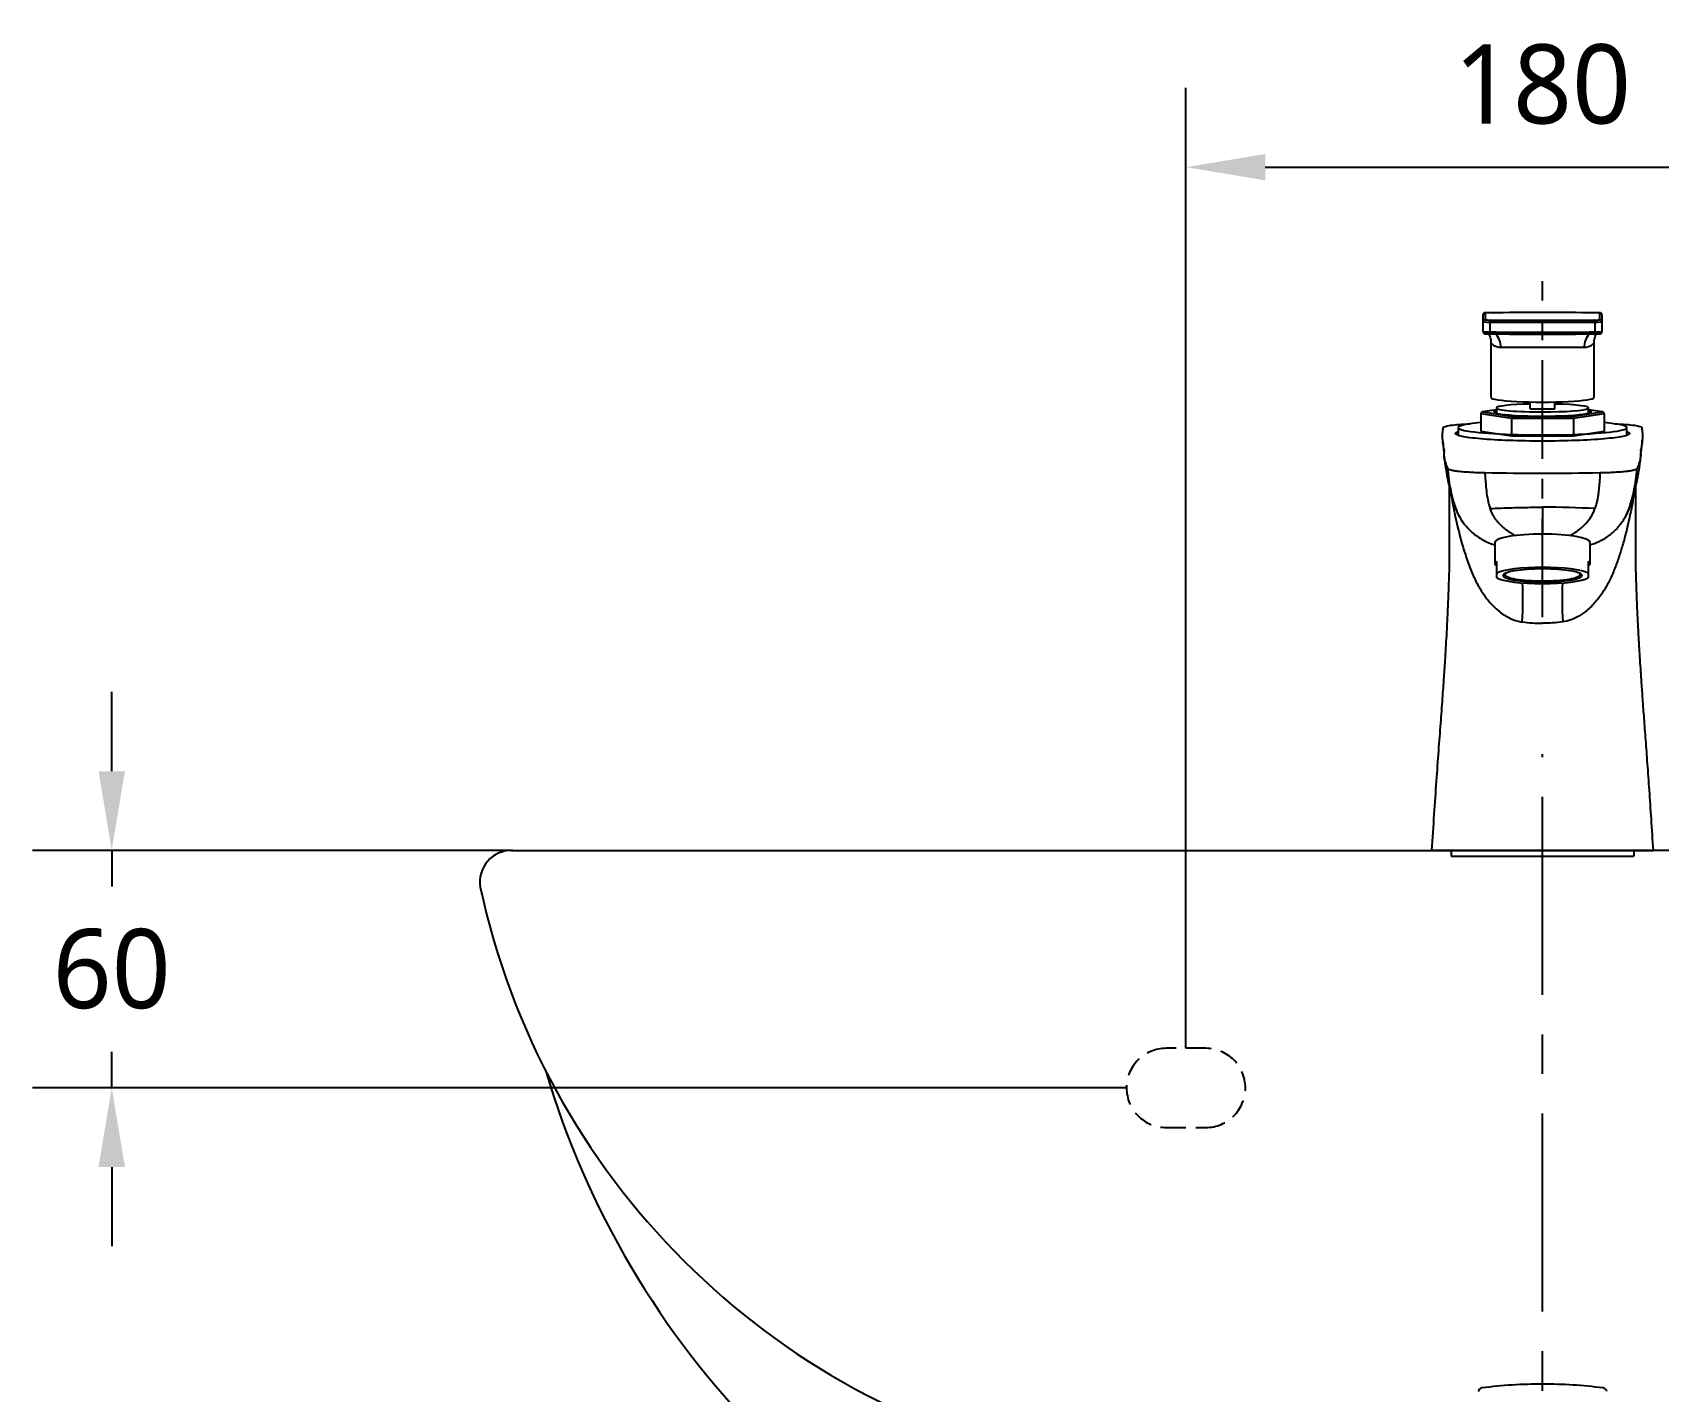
# Model space of a CAD drawing. Extents: x 6362 to 12807, y 0 to 2100.
# Drawn here: x 10525.5 to 10935.9, y 732.5 to 1075.7 of the extents above; entities that cross this region are included whole.
import ezdxf

# ---------------------------------------------------------------- set-up
doc = ezdxf.new("R2010")
doc.units = 0
doc.header["$LTSCALE"] = 20
doc.header["$MEASUREMENT"] = 0
doc.linetypes.add('CENTER', pattern=[2, 1.25, -0.25, 0.25, -0.25])
doc.linetypes.add('HIDDEN', pattern=[0.375, 0.25, -0.125])
doc.layers.get('0').update_dxf_attribs({"linetype": 'CONTINUOUS'})
doc.layers.get('DEFPOINTS').update_dxf_attribs({"linetype": 'CONTINUOUS'})
for name, color, linetype in [('1', 1, 'CONTINUOUS'), ('3', 3, 'CONTINUOUS'), ('7', 7, 'CONTINUOUS'), ('CENTER', 2, 'CENTER')]:
    doc.layers.add(name, color=color, linetype=linetype)
doc.layers.add('30', color=7, linetype='CONTINUOUS', true_color=0xffffff)
doc.styles.get("Standard").update_dxf_attribs({"font": 'NanumGothic.ttf'})
doc.dimstyles.get("Standard").update_dxf_attribs({"dimtxt": 2.5, "dimasz": 2, "dimexe": 2, "dimexo": 1, "dimgap": 1.5, "dimtad": 1, "dimdec": 0, "dimlfac": 10, "dimrnd": 0.5, "dimzin": 0, "dimdsep": 46, "dimtxsty": 'Standard', "dimcen": 0, "dimclrt": 2, "dimadec": 0, "dimazin": 0, "dimtfac": 1, "dimtdec": 0, "dimtmove": 0, "dimatfit": 3, "dimfxl": 1, "dimtolj": 1, "dimtzin": 0, "dimarcsym": 0})

# ---------------------------------------------------------------- blocks, each defined once
blk = doc.blocks.new('*D99')
at = {"layer": '1', "color": 3, "lineweight": -2, "transparency": 16777216}
for p, q in [((10816.66, 819.14), (10816.66, 1061.69)), ((10996.66, 819.14), (10996.66, 1061.69)), ((10836.66, 1041.69), (10976.66, 1041.69))]:
    blk.add_line(p, q, dxfattribs=at)
at = {"layer": '1', "color": 3, "transparency": 16777216}
for points in [[(10836.66, 1045.02), (10836.66, 1038.35), (10816.66, 1041.69)], [(10976.66, 1045.02), (10976.66, 1038.35), (10996.66, 1041.69)]]:
    blk.add_solid(points, dxfattribs=at)
at = {"layer": 'DEFPOINTS', "color": 0, "transparency": 16777216}
for p in [(10996.66, 1041.69), (10816.66, 819.14), (10996.66, 819.14)]:
    blk.add_point(p, dxfattribs=at)
at = {"layer": '1', "color": 2, "transparency": 16777216, "insert": (10906.66, 1062.57), "char_height": 20, "attachment_point": 5}
blk.add_mtext('\\A1;180', dxfattribs=at)
blk = doc.blocks.new('*D102')
at = {"color": 3, "lineweight": -2, "transparency": 16777216}
for p, q in [((10545.52, 889.14), (10545.52, 909.14)), ((10646.76, 869.14), (10525.52, 869.14)), ((10545.52, 869.14), (10545.52, 860.03)), ((10545.52, 809.14), (10545.52, 818.25)), ((10801.66, 809.14), (10525.52, 809.14)), ((10545.52, 789.14), (10545.52, 769.14))]:
    blk.add_line(p, q, dxfattribs=at)
at = {"color": 3, "transparency": 16777216}
for points in [[(10542.19, 889.14), (10548.85, 889.14), (10545.52, 869.14)], [(10542.19, 789.14), (10548.85, 789.14), (10545.52, 809.14)]]:
    blk.add_solid(points, dxfattribs=at)
at = {"layer": 'DEFPOINTS', "color": 0, "transparency": 16777216}
for p in [(10545.52, 869.14), (10646.76, 869.14), (10801.66, 809.14)]:
    blk.add_point(p, dxfattribs=at)
at = {"color": 2, "transparency": 16777216, "insert": (10545.52, 839.14), "char_height": 20, "attachment_point": 5}
blk.add_mtext('\\A1;60', dxfattribs=at)

msp = doc.modelspace()

# ---------------------------------------------------------------- linework, layer by layer
at = {"ltscale": 0.5}
for p, q in [((10933.13683, 869.14286), (10880.1773, 869.14286)), ((10929.73206, 869.14286), (10883.59295, 869.14281)), ((10883.59295, 869.14281), (10883.59295, 867.66429)), ((10929.73206, 869.14286), (10929.73206, 867.66429))]:
    msp.add_line(p, q, dxfattribs=at)
at = {"color": 7, "linetype": 'HIDDEN'}
msp.add_line((10889.17813, 869.1429), (10889.17813, 869.14282), dxfattribs=at)
msp.add_lwpolyline([(10821.6625, 799.14283, 1), (10821.6625, 819.14283), (10811.6625, 819.14283, 1), (10811.6625, 799.14283)], format="xyb", close=True, dxfattribs=at)
at = {"layer": '1', "color": 7, "linetype": 'Continuous'}
for p, q in [((10891.65706, 1002.61637), (10891.65706, 1004.37027)), ((10891.65706, 1000.11675), (10891.65706, 1002.61637)), ((10892.15706, 1004.8702), (10892.15706, 1003.11629)), ((10893.32865, 1002.56942), (10893.32865, 1000.06981)), ((10919.98547, 1000.06981), (10919.98547, 1002.56942)), ((10921.15706, 1003.11629), (10921.15706, 1004.8702)), ((10921.65706, 1004.37027), (10921.65706, 1002.61637)), ((10921.65706, 1002.61637), (10921.65706, 1000.11675)), ((10893.65706, 997.25573), (10893.65706, 983.49798)), ((10919.65706, 983.49798), (10919.65706, 997.26955)), ((10895.00706, 980.8853), (10895.00706, 979.54512)), ((10903.55706, 980.61077), (10903.55706, 982.39776)), ((10909.75706, 980.61077), (10909.75706, 982.39776)), ((10918.30706, 979.54512), (10918.30706, 980.8853)), ((10898.86283, 978.21441), (10891.0686, 979.39101)), ((10891.0686, 979.39101), (10891.0686, 974.90814)), ((10895.00713, 980.40408), (10891.54644, 979.88166)), ((10895.00715, 980.39651), (10891.64595, 979.88911)), ((10891.64595, 979.88911), (10899.15151, 978.75608)), ((10914.45129, 978.21441), (10898.86283, 978.21441)), ((10898.86283, 978.21441), (10898.86283, 973.73153)), ((10899.15151, 978.75608), (10914.16262, 978.75608)), ((10903.55706, 980.61077), (10909.75706, 980.61077)), ((10914.16262, 978.75608), (10921.66817, 979.88911)), ((10922.24552, 979.39101), (10914.45129, 978.21441)), ((10914.45129, 978.21441), (10914.45129, 973.73153)), ((10921.66817, 979.88911), (10918.30697, 980.39651)), ((10921.76768, 979.88166), (10918.30699, 980.40408)), ((10922.24552, 979.39101), (10922.24552, 974.90814)), ((10885.35706, 975.90433), (10885.35706, 973.94781)), ((10898.86283, 973.73153), (10891.0686, 974.90814)), ((10914.45129, 973.73153), (10898.86283, 973.73153)), ((10922.24552, 974.90814), (10914.45129, 973.73153)), ((10927.95706, 973.94781), (10927.95706, 975.90433)), ((10906.65706, 955.79841), (10906.65706, 949.01105)), ((10894.65706, 946.92714), (10894.65706, 941.5107)), ((10918.65706, 941.5107), (10918.65706, 946.92714)), ((10895.15706, 939.15152), (10895.15706, 942.10594)), ((10918.15706, 942.10594), (10918.15706, 939.15152)), ((10895.15706, 937.96104), (10895.15706, 939.15152)), ((10897.15706, 939.09856), (10897.15706, 938.75018)), ((10916.15706, 938.75018), (10916.15706, 939.09856)), ((10918.15706, 939.15152), (10918.15706, 937.96104)), ((10883.59295, 867.66429), (10929.73206, 867.66429))]:
    msp.add_line(p, q, dxfattribs=at)
for centre, major_axis, ratio, start_param, end_param in [((10892.15706, 1004.37027), (0.5, 0), 0.999848, 1.570796327, 3.141592654), ((10892.15706, 1002.61637), (0.5, 0), 0.999848, 1.570796327, 3.141592654), ((10894.65706, 1002.61637), (3, 0), 0.017452, 3.141592654, 4.25366493), ((10894.65706, 1004.8702), (-2.5, 0), 0.017452, 5.171113031, 6.283185307), ((10894.65706, 1003.11629), (-2.5, 0), 0.017452, 0, 0.265054879), ((10894.65706, 1003.11629), (-2.5, 0), 0.017452, 0.265055404, 1.112072276), ((10893.55005, 1002.57725), (0.00431, 0.49998), 0.442737, 0.019465208, 1.590261535), ((10906.65706, 1003.04043), (30.1, 0), 0.017452, 4.25366493, 5.171113031), ((10906.65706, 1004.44614), (-29.6, 0), 0.017452, 4.25366493, 5.171113031), ((10906.65706, 1003.54036), (-29.6, 0), 0.017452, 1.112072276, 2.029520377), ((10918.65706, 1004.8702), (-2.5, 0), 0.017452, 3.919313652, 4.25366493), ((10918.65706, 1003.11629), (-2.5, 0), 0.017452, 2.029520377, 2.733357725), ((10919.76407, 1002.57725), (-0.00431, 0.49998), 0.442737, 4.692923772, 6.263720099), ((10918.65706, 1002.61637), (3, 0), 0.017452, 5.171113031, 6.283185307), ((10918.65706, 1004.8702), (-2.5, 0), 0.017452, 3.141592654, 3.919313456), ((10918.65706, 1003.11629), (-2.5, 0), 0.017452, 2.733358072, 3.141592654), ((10921.15706, 1004.37027), (0.5, 0), 0.999848, 0, 1.570796327), ((10921.15706, 1002.61637), (0.5, 0), 0.999848, 0, 1.570796327), ((10894.65706, 1000.11675), (-3, 0), 0.017452, 0, 1.112072276), ((10894.65706, 999.61683), (2.5, 0), 0.017452, 3.834987354, 4.25366493), ((10906.65706, 1000.54081), (-30.1, 0), 0.017452, 1.112072276, 2.029520377), ((10893.55005, 1000.07763), (0.00431, 0.49998), 0.442737, 1.590261535, 3.161057862), ((10906.65706, 1000.04089), (29.6, 0), 0.017452, 4.25366493, 5.171113031), ((10892.15706, 995.84277), (-0.11889, -4.99859), 0.806122, 1.641637388, 2.4303569), ((10921.15706, 995.84277), (0.11889, -4.99859), 0.806122, 3.852828407, 4.641547919), ((10919.76407, 1000.07763), (-0.00431, 0.49998), 0.442737, 3.122127445, 4.692923772), ((10918.65706, 999.61683), (2.5, 0), 0.017452, 5.171113031, 5.500686255), ((10918.65706, 1000.11675), (-3, 0), 0.017452, 2.029520377, 3.141592654), ((10906.65706, 996.02936), (13, 0), 0.009298, 0.634183841, 2.507408813), ((10906.65706, 983.49798), (-13, 0), 0.087156, 0, 3.141592654), ((10906.65706, 980.8853), (-11.65, 0), 0.087156, 4.98168237, 6.283185307), ((10906.65706, 980.8853), (-11.65, 0), 0.087156, 0, 1.57079634), ((10906.65706, 980.8853), (-11.65, 0), 0.087156, 1.570796288, 4.443095563), ((10906.65706, 975.90433), (21.3, 0), 0.087156, 2.391930121, 6.283185307), ((10891.64595, 979.39101), (0.57735, 0), 0.86273, 1.570796327, 3.141592654), ((10906.65706, 979.88911), (12.3, 0), 0.087156, 2.815063332, 6.283185307), ((10906.65706, 979.59025), (-12, 0), 0.087156, 6.040987991, 6.228796494), ((10899.15151, 978.25799), (0.03749, 0.49954), 0.572989, 0.130245065, 1.701041392), ((10914.16262, 978.25799), (-0.03749, 0.49954), 0.572989, 4.582143916, 6.152940242), ((10906.65706, 979.59025), (-12, 0), 0.087156, 3.195981588, 3.383790019), ((10906.65706, 979.88911), (12.3, 0), 0.087156, 0, 0.326529384), ((10921.66817, 979.39101), (0.57735, 0), 0.86273, 0, 1.570796327), ((10906.65706, 975.90433), (21.3, 0), 0.087156, 0, 0.749662558), ((10906.65706, 946.92714), (-12, 0), 0.173648, 4.712388959, 6.283185307), ((10906.65706, 946.92714), (-12, 0), 0.173648, 3.141592892, 4.712389043), ((10906.65706, 941.5107), (12, 0), 0.173648, 2.85190566, 3.431279648), ((10906.65706, 938.55628), (-12, 0), 0.173648, 3.431279648, 5.993498313), ((10906.65706, 941.5107), (12, 0), 0.173648, 5.993498313, 6.572872301), ((10906.65706, 938.55628), (-12, 0), 0.173648, 0.289686994, 2.85190566), ((10896.9791, 925.36327), (1.64152, 21.43724), 0.207191, 4.797038507, 5.28355879), ((10916.33502, 925.36327), (-1.64152, 21.43724), 0.207191, 0.999626518, 1.4861468)]:
    msp.add_ellipse(centre, major_axis=major_axis, ratio=ratio, start_param=start_param, end_param=end_param, dxfattribs=at)
msp.add_ellipse((10906.65706, 938.55628), major_axis=(-10, 0), ratio=0.173648, dxfattribs=at)
at = {"layer": '1', "color": 1, "linetype": 'CENTER'}
msp.add_open_spline([(10906.65706, 928.03717), (10906.65706, 933.03717), (10906.65706, 1012.87004)], degree=1, knots=[0, 0, 0.170015592, 1, 1], dxfattribs=at)
at = {"layer": '1', "color": 7, "linetype": 'Continuous'}
for points, knots in [([(10893.54574, 1004.90938), (10893.43647, 1004.90844), (10893.13272, 1004.90529), (10892.69451, 1004.89853), (10892.30725, 1004.88671), (10892.17691, 1004.88015), (10892.05943, 1004.86497), (10891.96178, 1004.83455), (10891.8607, 1004.78071), (10891.75446, 1004.681), (10891.67555, 1004.53682), (10891.65761, 1004.42771), (10891.65706, 1004.37027)], [0, 0, 0, 0, 0.108226032, 0.316180683, 0.52548979, 0.739767635, 0.79357157, 0.819276822, 0.855693019, 0.899489584, 0.950318517, 1, 1, 1, 1]), ([(10921.65706, 1004.37027), (10921.65627, 1004.43562), (10921.63592, 1004.54437), (10921.55808, 1004.67952), (10921.46835, 1004.76746), (10921.381, 1004.82106), (10921.30936, 1004.84888), (10921.25874, 1004.8621), (10921.21509, 1004.87016), (10921.15081, 1004.87792), (10921.03441, 1004.88525), (10920.7994, 1004.894), (10920.54384, 1004.89879), (10920.42957, 1004.90053)], [0, 0, 0, 0, 0.074842105, 0.13400593, 0.183608255, 0.225830591, 0.260029563, 0.288048615, 0.320704839, 0.37932025, 0.5523057, 0.821668093, 1, 1, 1, 1]), ([(10891.65706, 1000.11675), (10891.65785, 1000.0514), (10891.6782, 999.94266), (10891.75605, 999.80751), (10891.84577, 999.71957), (10891.93313, 999.66597), (10892.00476, 999.63814), (10892.05538, 999.62492), (10892.09904, 999.61687), (10892.16319, 999.6091), (10892.28163, 999.60181), (10892.47498, 999.59407), (10892.68338, 999.59018), (10892.74157, 999.58922)], [0, 0, 0, 0, 0.081688841, 0.146265117, 0.200405182, 0.24649012, 0.283817696, 0.314399999, 0.350043693, 0.414021384, 0.602831961, 0.896836277, 1, 1, 1, 1]), ([(10893.09201, 999.58838), (10893.17649, 999.42712), (10893.35599, 999.03379), (10893.55807, 998.35531), (10893.66214, 997.73318), (10893.64901, 997.35882), (10893.64122, 997.2566)], [0, 0, 0, 0, 0.230280232, 0.538782149, 0.874549145, 1, 1, 1, 1]), ([(10919.67066, 997.27043), (10919.66463, 997.36155), (10919.65498, 997.69105), (10919.73604, 998.23809), (10919.90237, 998.87489), (10920.08188, 999.31337), (10920.19512, 999.53945), (10920.22094, 999.58894)], [0, 0, 0, 0, 0.112511617, 0.408135128, 0.679943841, 0.928860697, 1, 1, 1, 1]), ([(10920.42287, 999.58632), (10920.48448, 999.58718), (10920.71521, 999.59076), (10921.00253, 999.60045), (10921.13749, 999.60686), (10921.25468, 999.62205), (10921.35234, 999.65248), (10921.45342, 999.70632), (10921.55967, 999.80603), (10921.63857, 999.95021), (10921.65651, 1000.05932), (10921.65706, 1000.11675)], [0, 0, 0, 0, 0.092606526, 0.370349072, 0.654684879, 0.726079967, 0.76018953, 0.808511972, 0.866627788, 0.934075197, 1, 1, 1, 1]), ([(10896.18484, 996.10098), (10895.34998, 996.09042), (10894.71034, 996.4275), (10893.87321, 997.03352), (10893.6585, 997.29404), (10893.65708, 997.28498)], [0, 0, 0, 0, 0.507359728, 0.507359728, 1, 1, 1, 1]), ([(10919.65705, 997.28493), (10919.65642, 997.29506), (10919.43936, 997.03172), (10918.59885, 996.42463), (10917.96591, 996.0904), (10917.12928, 996.10098)], [0, 0, 0, 0, 0.492763741, 0.492763741, 1, 1, 1, 1]), ([(10881.61479, 975.92907), (10881.65103, 976.13233), (10882.20047, 976.33406), (10884.61734, 976.66511), (10886.36444, 976.788), (10888.41211, 976.84939)], [0, 0, 0, 0, 0.518456859, 0.518456859, 1, 1, 1, 1]), ([(10924.95147, 976.84787), (10926.98038, 976.78575), (10928.72127, 976.66211), (10931.10888, 976.33433), (10931.66311, 976.13223), (10931.69933, 975.92907)], [0, 0, 0, 0, 0.479538408, 0.479538408, 1, 1, 1, 1]), ([(10881.90621, 970.29969), (10881.86617, 970.44174), (10881.66219, 971.21292), (10881.42417, 972.61396), (10881.39733, 974.34846), (10881.52996, 975.45343), (10881.61479, 975.92907)], [0, 0, 0, 0, 0.075727638, 0.41110137, 0.746475102, 1, 1, 1, 1]), ([(10881.45286, 972.85416), (10881.50891, 972.11003), (10881.61816, 970.98829), (10881.76501, 969.84614), (10881.81758, 969.46791)], [0, 0, 0, 0, 0.670460059, 1, 1, 1, 1]), ([(10927.96871, 974.8893), (10928.42114, 974.73552), (10929.03005, 974.3265), (10927.47763, 973.66693), (10922.6304, 973.02641), (10915.28123, 972.60394), (10906.65706, 972.44975), (10898.0329, 972.60394), (10890.68372, 973.02641), (10885.83649, 973.66693), (10884.28407, 974.3265), (10884.89298, 974.73552), (10885.34541, 974.8893)], [0, 0, 0, 0, 0.068267658, 0.176200742, 0.284133825, 0.392066906, 0.499999986, 0.607933066, 0.715866147, 0.82379923, 0.931732314, 1, 1, 1, 1]), ([(10931.69933, 975.92907), (10931.78417, 975.45343), (10931.91679, 974.34846), (10931.88995, 972.61396), (10931.65193, 971.21292), (10931.44796, 970.44174), (10931.40791, 970.29969)], [0, 0, 0, 0, 0.253524898, 0.58889863, 0.924272362, 1, 1, 1, 1]), ([(10931.49289, 969.4408), (10931.50287, 969.51258), (10931.65076, 970.59213), (10931.76801, 971.69372), (10931.85245, 972.74345)], [0, 0, 0, 0, 0.066579786, 1, 1, 1, 1]), ([(10882.80619, 965.46521), (10882.59106, 965.97625), (10882.1827, 967.11634), (10881.90794, 968.37552), (10881.81334, 969.12331), (10881.80006, 969.24196)], [0, 0, 0, 0, 0.40612002, 0.90577848, 1, 1, 1, 1]), ([(10881.83229, 969.59536), (10881.84563, 969.65384), (10881.86102, 969.71233), (10881.89753, 969.85895), (10881.92338, 969.97239), (10881.92985, 970.08583), (10881.93009, 970.11113)], [0, 0, 0, 0, 0.340221193, 0.340221193, 0.852893351, 1, 1, 1, 1]), ([(10931.51406, 969.24196), (10931.50078, 969.12331), (10931.40619, 968.37552), (10931.13143, 967.11634), (10930.72306, 965.97625), (10930.50793, 965.46521)], [0, 0, 0, 0, 0.09422152, 0.59387998, 1, 1, 1, 1]), ([(10931.38403, 970.11111), (10931.38428, 970.08583), (10931.39074, 969.97238), (10931.41659, 969.85895), (10931.45304, 969.7126), (10931.46835, 969.65438), (10931.48165, 969.59615)], [0, 0, 0, 0, 0.147304916, 0.660784098, 0.660784098, 1, 1, 1, 1]), ([(10881.95444, 967.65181), (10882.00397, 967.21309), (10882.10956, 966.3735), (10882.28576, 965.20072), (10882.45516, 964.20761), (10882.60059, 963.431), (10882.75691, 962.64959), (10882.94887, 961.75707), (10883.18155, 960.76723), (10883.44731, 959.72428), (10883.74462, 958.63924), (10884.12351, 957.37664), (10884.42275, 956.42762), (10884.60935, 955.90546), (10884.62659, 955.85755)], [0, 0, 0, 0, 0.110438091, 0.210546732, 0.292385684, 0.355938966, 0.401208262, 0.479318371, 0.568998646, 0.645501788, 0.739207966, 0.852862692, 0.986475033, 1, 1, 1, 1]), ([(10884.57939, 956.096), (10884.44925, 956.52562), (10884.19625, 957.36085), (10883.74046, 959.11692), (10883.2755, 961.35066), (10882.95352, 963.63509), (10882.84259, 965.01307), (10882.80619, 965.46521)], [0, 0, 0, 0, 0.142719554, 0.277458785, 0.56627007, 0.857683822, 1, 1, 1, 1]), ([(10892.1199, 964.4563), (10891.79518, 964.46269), (10891.15199, 964.4779), (10889.90038, 964.51785), (10888.41911, 964.58521), (10886.82611, 964.69127), (10885.45849, 964.81897), (10884.34746, 964.96434), (10883.5164, 965.12325), (10882.98219, 965.29155), (10882.83061, 965.40721), (10882.80619, 965.4652)], [0, 0, 0, 0, 0.062499865, 0.125000071, 0.250000481, 0.375000892, 0.500001303, 0.625001713, 0.750002124, 0.875002535, 1, 1, 1, 1]), ([(10930.50793, 965.46521), (10930.48352, 965.40722), (10930.33194, 965.29155), (10929.79772, 965.12325), (10928.96667, 964.96434), (10927.85563, 964.81897), (10926.48802, 964.69127), (10924.89501, 964.58521), (10923.41374, 964.51785), (10922.16213, 964.4779), (10921.51894, 964.46269), (10921.19422, 964.4563)], [0, 0, 0, 0, 0.124998404, 0.24999868, 0.374998957, 0.499999233, 0.62499951, 0.749999787, 0.875000063, 0.937500202, 1, 1, 1, 1]), ([(10928.68916, 955.86513), (10928.75989, 956.06742), (10928.92781, 956.55851), (10929.14125, 957.22665), (10929.32545, 957.82545), (10929.45265, 958.2525), (10929.56146, 958.62723), (10929.66426, 958.99043), (10929.7636, 959.35051), (10929.85956, 959.70754), (10929.9522, 960.06144), (10930.04738, 960.43486), (10930.16254, 960.90042), (10930.31093, 961.52597), (10930.49755, 962.36261), (10930.7125, 963.41121), (10930.94304, 964.67108), (10931.16957, 966.10811), (10931.29965, 967.12313), (10931.35907, 967.64884)], [0, 0, 0, 0, 0.055751452, 0.135469658, 0.184650407, 0.221681645, 0.255430999, 0.288313446, 0.320329946, 0.351481552, 0.381769428, 0.411194858, 0.4454274, 0.496413606, 0.564528622, 0.649760094, 0.752090931, 0.87149813, 1, 1, 1, 1]), ([(10928.73478, 956.09599), (10928.76168, 956.1812), (10928.81706, 956.36052), (10928.92839, 956.72973), (10929.12213, 957.39627), (10929.38077, 958.36438), (10929.65655, 959.53373), (10929.89765, 960.70984), (10930.10401, 961.89187), (10930.24695, 962.8811), (10930.34385, 963.67458), (10930.42909, 964.46931), (10930.4799, 965.0666), (10930.50793, 965.46521)], [0, 0, 0, 0, 0.0286099, 0.059945065, 0.122615394, 0.247956052, 0.37329671, 0.498637368, 0.623978026, 0.749318684, 0.811989013, 0.874659342, 1, 1, 1, 1]), ([(10883.08937, 961.17513), (10883.0912, 960.10833), (10883.09563, 957.44404), (10883.10239, 953.34781), (10883.10737, 949.05194), (10883.11733, 945.25295), (10883.10906, 941.95094), (10883.04783, 939.14695), (10882.97458, 936.84119), (10882.91271, 935.03307), (10882.86348, 933.7081), (10882.82579, 932.74138), (10882.79528, 931.98538), (10882.76425, 931.23912), (10882.72673, 930.36388), (10882.67374, 929.17372), (10882.59015, 927.38967), (10882.46321, 924.86901), (10882.28003, 921.53849), (10882.03556, 917.48653), (10881.72285, 912.71341), (10881.33815, 907.21922), (10880.88203, 901.00367), (10880.36421, 894.06586), (10879.79977, 886.40431), (10879.23722, 878.01529), (10878.8526, 872.18105), (10878.65721, 869.14286)], [0, 0, 0, 0, 0.034737516, 0.086756098, 0.133385808, 0.174622925, 0.210463486, 0.240904844, 0.265945193, 0.2855825, 0.299815221, 0.309118223, 0.317083382, 0.32445159, 0.333437919, 0.345611472, 0.363229905, 0.39156082, 0.427736172, 0.471758556, 0.523631744, 0.583360152, 0.650948662, 0.72640171, 0.809723412, 0.90092013, 1, 1, 1, 1]), ([(10892.11991, 964.4563), (10892.14938, 964.07094), (10892.20831, 963.30028), (10892.30207, 961.77235), (10892.45638, 959.88179), (10892.74872, 958.00533), (10893.09644, 956.53688), (10893.32684, 955.81489), (10893.43813, 955.46614)], [0, 0, 0, 0, 0.125141221, 0.250268547, 0.500038578, 0.749324067, 0.878915328, 1, 1, 1, 1]), ([(10921.19422, 964.4563), (10921.17246, 964.17392), (10921.14075, 963.75121), (10921.1006, 963.18943), (10921.06367, 962.62895), (10921.01968, 961.93079), (10920.95431, 961.09684), (10920.87617, 960.26688), (10920.77874, 959.44128), (10920.67762, 958.75721), (10920.59468, 958.28083), (10920.54358, 958.00938), (10920.50334, 957.80619), (10920.46112, 957.60341), (10920.40215, 957.3336), (10920.29177, 956.86302), (10920.14863, 956.32916), (10920.00748, 955.86609), (10919.92863, 955.62293), (10919.89152, 955.51162), (10919.87603, 955.46612)], [0, 0, 0, 0, 0.091545092, 0.137317638, 0.183090184, 0.274635276, 0.366180368, 0.45772546, 0.549270552, 0.640815644, 0.68658819, 0.709474463, 0.732360736, 0.755247009, 0.778133282, 0.823905828, 0.91545092, 0.961223465, 0.984109738, 1, 1, 1, 1]), ([(10934.65691, 869.14286), (10934.48556, 871.78241), (10934.15084, 876.85347), (10933.671, 884.14906), (10933.18983, 890.81911), (10932.74114, 896.86617), (10932.33707, 902.29142), (10931.98626, 907.09567), (10931.69127, 911.27929), (10931.45107, 914.84239), (10931.27344, 917.61086), (10931.14684, 919.67504), (10931.06099, 921.12532), (10930.9978, 922.22631), (10930.94864, 923.10349), (10930.90127, 923.96637), (10930.84443, 925.0289), (10930.77375, 926.39797), (10930.68637, 928.17446), (10930.58145, 930.46387), (10930.46134, 933.35325), (10930.33727, 936.8513), (10930.20908, 940.95799), (10930.19547, 945.67452), (10930.21027, 950.99785), (10930.21612, 956.22984), (10930.2221, 959.68727), (10930.2247, 961.16787)], [0, 0, 0, 0, 0.086086602, 0.165394577, 0.237929443, 0.303696624, 0.362699644, 0.414941474, 0.460425274, 0.499154161, 0.531130937, 0.550683779, 0.566440568, 0.578401925, 0.586568289, 0.595030305, 0.606533689, 0.621209328, 0.63966345, 0.664444689, 0.695834266, 0.733829274, 0.778425869, 0.829620355, 0.887408865, 0.951784171, 1, 1, 1, 1]), ([(10883.39692, 960.28576), (10883.52827, 959.41243), (10883.69268, 958.39827), (10884.07803, 956.23102), (10884.29956, 955.07834), (10885.03936, 951.541), (10885.63445, 949.08006), (10886.32721, 946.60261)], [0, 0, 0, 0, 0.245828461, 0.245828461, 0.497218974, 0.497218974, 1, 1, 1, 1]), ([(10929.78722, 959.44441), (10929.65638, 958.61663), (10929.31493, 956.59466), (10928.69444, 953.47693), (10927.9125, 950.03774), (10927.31394, 947.8163), (10926.98691, 946.60261)], [0, 0, 0, 0, 0.214083957, 0.497581841, 0.725504691, 1, 1, 1, 1]), ([(10886.92156, 951.56107), (10886.82788, 951.68374), (10886.30668, 952.38723), (10885.42125, 953.80514), (10884.85818, 955.33735), (10884.57939, 956.096)], [0, 0, 0, 0, 0.098598617, 0.553687598, 1, 1, 1, 1]), ([(10884.57939, 956.096), (10884.57939, 956.09591), (10884.5794, 956.09571), (10884.57942, 956.09533), (10884.57945, 956.09465), (10884.57952, 956.0933), (10884.57966, 956.09059), (10884.57997, 956.08516), (10884.58069, 956.07426), (10884.58254, 956.05231), (10884.58782, 956.00784), (10884.60109, 955.93627), (10884.61775, 955.87709), (10884.62872, 955.84429)], [0, 0, 0, 0, 0.001196838, 0.002393676, 0.004787352, 0.009574701, 0.019149391, 0.038298737, 0.076597302, 0.153193929, 0.306385278, 0.612761018, 1, 1, 1, 1]), ([(10884.63614, 955.82307), (10884.88385, 955.09304), (10885.53487, 953.67579), (10886.33477, 952.21848), (10886.91119, 951.57756), (10886.92408, 951.56332)], [0, 0, 0, 0, 0.489812393, 0.988641941, 1, 1, 1, 1]), ([(10899.83425, 948.57958), (10899.63512, 948.68525), (10899.20623, 948.92292), (10898.56058, 949.31668), (10897.90106, 949.76371), (10897.2639, 950.24492), (10896.75444, 950.6753), (10896.36151, 951.03775), (10896.07466, 951.31874), (10895.7962, 951.60894), (10895.52665, 951.90846), (10895.26656, 952.21734), (10894.93318, 952.64162), (10894.54315, 953.19514), (10894.12271, 953.89601), (10893.75433, 954.63173), (10893.54178, 955.16425), (10893.44491, 955.44609), (10893.43809, 955.46612)], [0, 0, 0, 0, 0.071439664, 0.155271827, 0.23910399, 0.322936153, 0.406768316, 0.448684397, 0.490600479, 0.53251656, 0.574432642, 0.616348723, 0.658264804, 0.742096967, 0.82592913, 0.909761293, 0.993593456, 1, 1, 1, 1]), ([(10893.43812, 955.46614), (10894.35563, 955.50711), (10896.16353, 955.58781), (10898.88864, 955.68004), (10901.54946, 955.74727), (10904.13256, 955.79001), (10905.82703, 955.79564), (10906.65706, 955.79841)], [0, 0, 0, 0, 0.213570853, 0.420826826, 0.62128573, 0.81448691, 1, 1, 1, 1]), ([(10913.56366, 948.62494), (10913.85451, 948.78116), (10915.35189, 949.63826), (10917.29122, 951.16983), (10918.79378, 953.17856), (10919.48986, 954.44614), (10919.7492, 955.13121), (10919.87599, 955.46614)], [0, 0, 0, 0, 0.105835127, 0.552131079, 0.77526084, 0.890127671, 1, 1, 1, 1]), ([(10926.38374, 951.54718), (10926.52155, 951.72783), (10926.85618, 952.18804), (10927.2216, 952.75781), (10927.49083, 953.22377), (10927.6662, 953.54057), (10927.96164, 954.11084), (10928.27029, 954.79773), (10928.50978, 955.42638), (10928.63722, 955.79283), (10928.70014, 955.98647), (10928.73222, 956.08787), (10928.73478, 956.09599)], [0, 0, 0, 0, 0.144838517, 0.357473076, 0.410631715, 0.463790355, 0.570107634, 0.782742193, 0.889059472, 0.942218112, 0.995376752, 1, 1, 1, 1]), ([(10928.73473, 956.096), (10928.72948, 956.04535), (10928.72158, 955.96916), (10928.70055, 955.89063), (10928.69228, 955.86437)], [0, 0, 0, 0, 0.664912866, 1, 1, 1, 1]), ([(10888.04357, 950.25252), (10888.01365, 950.28353), (10887.6315, 950.6832), (10887.25633, 951.12271), (10886.92156, 951.56107)], [0, 0, 0, 0, 0.078172441, 1, 1, 1, 1]), ([(10887.85084, 950.48265), (10887.9634, 950.35078), (10888.43612, 949.81982), (10889.29792, 949.07729), (10890.49379, 948.18476), (10891.91789, 947.35398), (10893.33244, 946.72786), (10894.27418, 946.41758), (10894.65194, 946.3088)], [0, 0, 0, 0, 0.067910634, 0.281961615, 0.496438461, 0.699118545, 0.880359401, 1, 1, 1, 1]), ([(10918.65677, 946.31181), (10918.79972, 946.35277), (10919.39996, 946.53397), (10920.46706, 946.92836), (10921.80048, 947.57735), (10923.03856, 948.3387), (10924.09723, 949.15212), (10924.81752, 949.7604), (10925.19274, 950.1806), (10925.23311, 950.22663)], [0, 0, 0, 0, 0.049501703, 0.207933854, 0.372580037, 0.551751799, 0.752993682, 0.973254969, 1, 1, 1, 1]), ([(10925.23221, 950.21322), (10925.34269, 950.32654), (10925.66671, 950.66984), (10926.05042, 951.11815), (10926.31924, 951.46263), (10926.38374, 951.54718)], [0, 0, 0, 0, 0.279966653, 0.825926947, 1, 1, 1, 1]), ([(10926.39004, 951.56332), (10926.40293, 951.57756), (10926.45935, 951.64029), (10926.51416, 951.70401), (10926.5556, 951.75377)], [0, 0, 0, 0, 0.227444701, 1, 1, 1, 1]), ([(10886.32721, 946.60261), (10886.68022, 945.3402), (10887.06861, 944.14671), (10887.69737, 942.27219), (10887.9133, 941.65641), (10888.359, 940.46817), (10888.58898, 939.89129), (10889.06356, 938.75573), (10889.30762, 938.20252), (10889.81393, 937.15295), (10890.07703, 936.64989), (10890.89807, 935.16851), (10891.48902, 934.22335), (10892.76946, 932.46277), (10893.45646, 931.65163), (10894.89364, 930.18259), (10895.6506, 929.52081), (10897.23558, 928.3873), (10898.05151, 927.92202), (10899.30547, 927.38715), (10899.72536, 927.23613), (10900.6072, 926.99154), (10901.06749, 926.8984), (10901.54359, 926.83686)], [0, 0, 0, 0, 0.125, 0.125, 0.1875, 0.1875, 0.25, 0.25, 0.3125, 0.3125, 0.375, 0.375, 0.5, 0.5, 0.625, 0.625, 0.75, 0.75, 0.875, 0.875, 0.9375, 0.9375, 1, 1, 1, 1]), ([(10926.98691, 946.60261), (10926.67443, 945.56371), (10926.05022, 943.48836), (10924.96241, 940.40456), (10923.69001, 937.41497), (10922.08876, 934.55643), (10920.17595, 931.92415), (10918.06682, 929.79807), (10915.94538, 928.27092), (10913.9027, 927.25817), (10912.46185, 926.97346), (10911.77053, 926.83686)], [0, 0, 0, 0, 0.124897647, 0.249498282, 0.373782948, 0.498535701, 0.628587242, 0.748541199, 0.84038449, 0.923417089, 1, 1, 1, 1]), ([(10916.15706, 938.75017), (10916.15706, 938.31829), (10915.13322, 937.88907), (10911.61593, 937.27831), (10909.14416, 937.10052), (10904.16997, 937.10052), (10901.69819, 937.27831), (10898.18091, 937.88907), (10897.15706, 938.31829), (10897.15706, 938.93761), (10897.34991, 939.12455), (10897.71197, 939.30108)], [0, 0, 0, 0, 0.225530003, 0.225530003, 0.451060006, 0.451060006, 0.676590009, 0.676590009, 0.902120012, 0.902120012, 1, 1, 1, 1]), ([(10911.77053, 926.83686), (10910.91785, 926.74002), (10909.23203, 926.54858), (10907.50872, 926.51861), (10906.65706, 926.5038)], [0, 0, 0, 0, 0.505797528, 1, 1, 1, 1]), ([(10906.65706, 869.14286), (10905.77407, 869.14286), (10904.89108, 869.14286), (10903.13298, 869.14286), (10902.03911, 869.14286), (10900.74117, 869.14286), (10899.88029, 869.14286), (10898.38654, 869.14286), (10896.29634, 869.14286), (10893.8807, 869.14286), (10891.5783, 869.14286), (10889.41027, 869.14286), (10887.39504, 869.14286), (10885.55119, 869.14286), (10883.34241, 869.14286), (10881.54002, 869.14286), (10880.19576, 869.14286), (10879.55538, 869.14286), (10879.1675, 869.14286), (10878.86456, 869.14286), (10878.73334, 869.14286), (10878.68972, 869.14286)], [0, 0, 0, 0, 0.06250781, 0.06250781, 0.125015621, 0.140642573, 0.156269526, 0.187523431, 0.250031241, 0.312539051, 0.375046862, 0.437554672, 0.500062482, 0.562570292, 0.625078103, 0.750093723, 0.812601533, 0.875109344, 0.906363249, 0.937617154, 1, 1, 1, 1]), ([(10906.65706, 869.14286), (10907.54005, 869.14286), (10908.42305, 869.14286), (10910.18114, 869.14286), (10911.27502, 869.14286), (10912.57295, 869.14286), (10913.43384, 869.14286), (10914.92758, 869.14286), (10917.01779, 869.14286), (10919.43342, 869.14286), (10921.73582, 869.14286), (10923.90386, 869.14286), (10925.91908, 869.14286), (10927.76294, 869.14286), (10929.97172, 869.14286), (10931.7741, 869.14286), (10933.11837, 869.14286), (10933.75874, 869.14286), (10934.14662, 869.14286), (10934.44987, 869.14286), (10934.58122, 869.14286), (10934.62475, 869.14286), (10934.62479, 869.14286)], [0, 0, 0, 0, 0.062496096, 0.062496096, 0.124992192, 0.140616216, 0.15624024, 0.187488288, 0.249984383, 0.312480479, 0.374976575, 0.437472671, 0.499968767, 0.562464863, 0.624960958, 0.74995315, 0.812449246, 0.874945342, 0.90619339, 0.937441438, 0.999937533, 1, 1, 1, 1])]:
    msp.add_open_spline(points, degree=3, knots=knots, dxfattribs=at)
for points, degree in [([(10885.26159, 974.10039), (10885.22426, 974.06763), (10885.19684, 974.03479), (10885.17948, 974.00191)], 3), ([(10928.15709, 973.92116), (10928.16077, 974.0046), (10928.09701, 974.08794), (10927.96906, 974.17048)], 3), ([(10931.85618, 972.79005), (10931.85789, 972.81141), (10931.85958, 972.83278), (10931.86126, 972.85416)], 3), ([(10881.80006, 969.24196), (10881.79472, 969.28965), (10881.79458, 969.33736), (10881.7981, 969.38506)], 3), ([(10881.95308, 967.65199), (10881.89221, 968.18097), (10881.84121, 968.71109), (10881.80006, 969.24196)], 3), ([(10931.361, 967.65163), (10931.45949, 968.51257), (10931.51601, 969.3853)], 2), ([(10931.36679, 967.70817), (10931.42555, 968.22141), (10931.4746, 968.73286), (10931.51406, 969.24196)], 3), ([(10931.51602, 969.38513), (10931.51954, 969.33741), (10931.51941, 969.28968), (10931.51406, 969.24196)], 3), ([(10906.65706, 964.31453), (10901.75068, 964.31453), (10896.90527, 964.36203), (10892.1199, 964.4563)], 3), ([(10921.19422, 964.4563), (10916.40885, 964.36203), (10911.56345, 964.31453), (10906.65706, 964.31453)], 3), ([(10884.62872, 955.84429), (10884.63265, 955.83252), (10884.6368, 955.82077), (10884.64116, 955.80907)], 3), ([(10919.87601, 955.46614), (10915.61151, 955.66686), (10911.18632, 955.79841), (10906.65706, 955.79841)], 3), ([(10927.87437, 953.93065), (10928.18201, 954.55516), (10928.45919, 955.17824), (10928.67798, 955.82307)], 3), ([(10928.69228, 955.86437), (10928.68731, 955.84858), (10928.6819, 955.83281), (10928.67611, 955.81714)], 3), ([(10887.15552, 951.25958), (10887.85084, 950.48265)], 1), ([(10915.45114, 939.36992), (10915.91036, 939.17353), (10916.15706, 938.96218), (10916.15706, 938.75017)], 3), ([(10901.54359, 926.83686), (10903.2406, 926.61755), (10904.94226, 926.50474), (10906.65706, 926.5038)], 3)]:
    msp.add_open_spline(points, degree=degree, dxfattribs=at)
at = {"layer": '3'}
for centre, radius, start, end in [((10891.5125, 732.2681), 1.1, 97.3204137, 169.426199), ((10906.6625, 614.33724), 120, 90, 97.3204137), ((10906.6625, 614.33724), 120, 82.6795863, 90), ((10921.8125, 732.2681), 1.1, 10.573801, 82.6795863)]:
    msp.add_arc(centre, radius, start, end, dxfattribs=at)
at = {"layer": '30', "color": 7, "linetype": 'Continuous'}
msp.add_line((10921.87311, 869.14286), (10891.44101, 869.14286), dxfattribs=at)
at = {"layer": '7'}
for p in [(10646.43984, 869.14283), (11166.88517, 869.14283)]:
    msp.add_line(p, (10906.6625, 869.14283), dxfattribs=at)
for centre, radius, start, end in [((10646.43984, 861.14283), 8, 87.6848257, 189.5362828), ((10824.08021, 899.69174), 189.76636, 192.1295624, 257.8978969), ((10866.04921, 875.775), 220, 196.4812319, 224.5901609)]:
    msp.add_arc(centre, radius, start, end, dxfattribs=at)
at = {"layer": 'CENTER', "color": 1, "linetype": 'CENTER', "ltscale": 2}
msp.add_line((10906.6625, 352.66277), (10906.6625, 893.45344), dxfattribs=at)

# ---------------------------------------------------------------- dimensions: what is measured, and where the dimension line sits
dim = msp.add_linear_dim(base=(10545.52013, 869.1363), p1=(10801.6625, 809.14283), p2=(10646.76301, 869.1363), angle=90, dimstyle='Standard', override={"dimtxt": 20, "dimasz": 20, "dimexe": 20, "dimexo": 0, "dimgap": 10, "dimtih": 1, "dimtoh": 1, "dimdec": 4, "dimlfac": 1, "dimzin": 8, "dimclrd": 3, "dimclre": 3, "dimtdec": 4, "dimarcsym": 1})
dim.commit()
dim.dimension.update_dxf_attribs({"geometry": '*D102', "text_midpoint": (10545.52013, 839.13957), "dimtype": 160})
at = {"layer": '1'}
dim = msp.add_linear_dim(base=(10996.6625, 1041.68596), p1=(10816.6625, 819.14283), p2=(10996.6625, 819.14283), dimstyle='Standard', override={"dimtxt": 20, "dimasz": 20, "dimexe": 20, "dimexo": 0, "dimgap": 10, "dimdec": 4, "dimlfac": 1, "dimzin": 8, "dimclrd": 3, "dimclre": 3, "dimtdec": 4}, dxfattribs=at)
dim.commit()
dim.dimension.update_dxf_attribs({"geometry": '*D99', "text_midpoint": (10906.6625, 1062.57294)})

doc.saveas('drawing.dxf')
